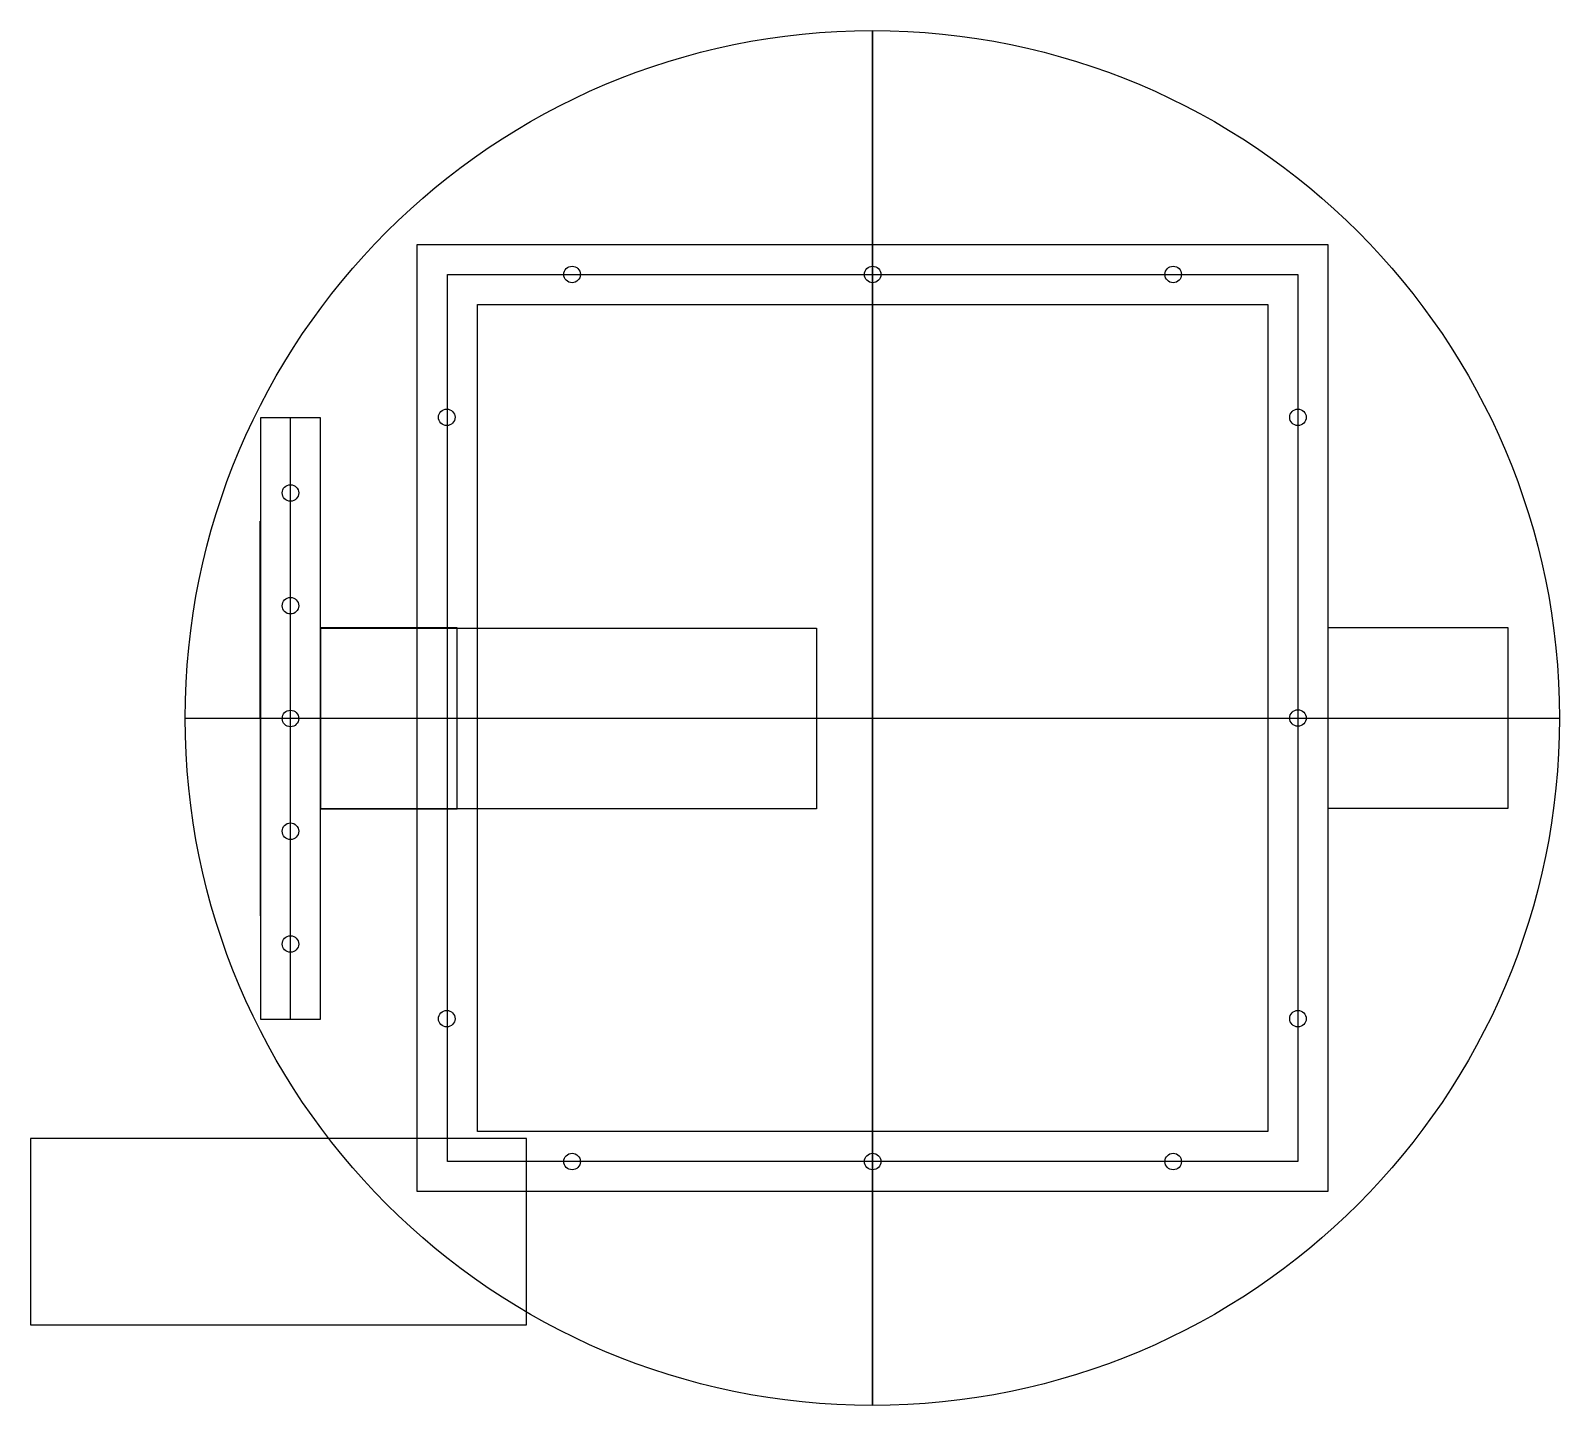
# Model space of a CAD drawing. Header units: millimetres. Extents: x -280 to 229, y -229 to 229.
import ezdxf

# ---------------------------------------------------------------- set-up
doc = ezdxf.new("R2010")
doc.units = ezdxf.units.MM
doc.layers.get('0').update_dxf_attribs({"linetype": 'CONTINUOUS'})

msp = doc.modelspace()

# ---------------------------------------------------------------- linework, layer by layer
for p, q in [((-193.6, -100.16), (-193.6, 99.84)), ((-203.56, -65.83), (-203.64, 65.51)), ((-228.6, 0), (228.6, 0))]:
    msp.add_line(p, q)
for points in [[(0, -228.6), (0, 228.6)], [(151.6, -157.5), (-151.4, -157.5), (-151.4, 157.5), (151.6, 157.5)], [(-141.4, -147.5), (-141.4, 147.5), (141.6, 147.5), (141.6, -147.5)], [(-131.4, 137.5), (131.6, 137.5), (131.6, -137.5), (-131.4, -137.5)], [(-203.6, -100.16), (-183.6, -100.16), (-183.6, 99.84), (-203.6, 99.84)], [(-183.6, -30.16), (-138.1, -30.16), (-138.1, 30), (-183.6, 30)], [(-183.6, 29.84), (-18.6, 29.84), (-18.6, -30.16), (-183.6, -30.16)], [(151.6, -30), (211.6, -30), (211.6, 30), (151.6, 30)], [(-280.07, -201.8), (-115.07, -201.8), (-115.07, -139.8), (-280.07, -139.8)]]:
    msp.add_lwpolyline(points, close=True)
for centre, radius in [((0, 0), 228.6), ((-99.9, 147.5), 2.75), ((0.1, 147.5), 2.75), ((0.1, 147.5), 2.75), ((100.1, 147.5), 2.75), ((-141.6, 100), 2.75), ((141.6, 100), 2.75), ((-193.6, 74.84), 2.75), ((-193.6, 37.34), 2.75), ((-193.6, -0.16), 2.75), ((141.6, 0), 2.75), ((-193.6, -37.66), 2.75), ((-193.6, -75.16), 2.75), ((-141.6, -100), 2.75), ((141.6, -100), 2.75), ((-99.9, -147.5), 2.75), ((0.1, -147.5), 2.75), ((100.1, -147.5), 2.75)]:
    msp.add_circle(centre, radius)

doc.saveas('drawing.dxf')
